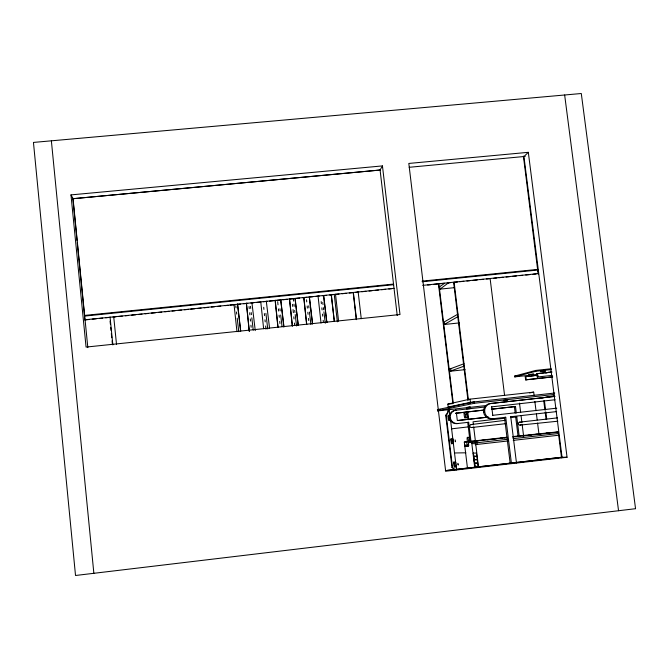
<?xml version="1.0" encoding="UTF-8"?>
<svg xmlns="http://www.w3.org/2000/svg" width="669" height="669" viewBox="0 0 669 669"><rect width="100%" height="100%" fill="white"/><g stroke="black" fill="none" stroke-linecap="round" stroke-linejoin="round"><path stroke-width="1" d="M84.988 320.117L84.67 317.942M469.487 440.495L469.362 441.047M452.57 440.327L452.913 440.511M457.914 463.333L458.315 465.039L457.939 464.052M465.959 414.379L466.343 414.537M467.915 446.064L468.81 441.816L507.236 437.601M455.129 439.876L455.455 441.766L455.221 441.264M397.235 315.534L380.076 170.01L382.442 165.904L70.981 194.896L86.067 347.077L399.995 314.539L382.442 165.904M528.318 152.323L408.818 163.445L445.663 471.21L567.053 457.253L528.318 152.323L523.936 156.571L562.035 457.245L445.437 470.65M439.257 287.001L444.576 283.305M448.882 282.544L440.01 289.142L439.742 286.951M443.522 322.341L457.989 314.096L457.479 314.154M458.273 316.429L444.275 324.482L444.007 322.291M545.636 372.65L540.962 373.277M464.311 366.06L449.919 371.278L449.652 369.062L464.027 363.719L463.508 363.769M466.577 409.002L470.759 408.55M511.459 463.6L505.731 417.28L492.008 418.844A7.702 7.543 66.8 0 1 483.553 412.045A7.702 7.543 66.8 0 1 490.126 403.583L507.988 401.576M529.221 375.292L514.745 376.873L514.653 376.078L535.693 370.434L551.223 368.744M514.745 376.873L535.802 371.278L551.331 369.589M525.232 376.68L525.851 376.522L526.252 379.733L525.633 379.892L525.232 376.68L537.96 375.292M552.293 375.384L537.215 377.032L536.797 373.712L551.682 371.989M537.215 377.032L537.884 376.864L537.458 373.536M448.28 407.806A10.152 9.993 66.5 0 0 448.197 407.053L447.845 404.118L470.006 399.142L533.686 392.126L534.088 395.32M465.783 445.228L464.679 445.37L468.885 445.086M448.197 407.053L470.399 402.345L554.777 393.004M437.375 409.654L474.262 401.893L474.43 403.265L437.518 410.841M464.712 445.37L464.311 442.067L507.035 437.225M529.597 392.954L533.686 392.126M464.821 446.19L468.066 445.805L467.974 444.977L468.601 444.952M449.409 417.699A6.723 6.598 67.8 0 1 455.179 410.306L456.066 410.13A6.749 6.623 67.7 0 0 450.279 417.556L449.409 417.699A6.723 6.598 67.8 0 0 456.785 423.628L468.668 422.281L471.035 441.833M490.126 403.583L555.044 396.307M484.406 409.997L455.539 413.266L484.456 410.055M454.535 470.014A10.227 10.043 76.4 0 0 451.993 467.48L445.721 415.298L446.231 415.206A10.177 10.01 66.5 0 0 448.79 409.227M539.841 398.348L554.133 395.789M549.032 372.441L545.67 372.876M515.506 406.543L491.665 409.194L515.506 406.543L516.309 413.016M483.553 412.045L484.691 411.853A7.735 7.568 66.8 0 1 491.297 403.357M532.399 374.297L533.628 374.071L528.727 374.657L531.813 374.372M456.785 423.628L457.68 423.51A6.749 6.623 67.7 0 1 450.279 417.556M492.008 418.844L493.178 418.685A7.735 7.568 66.8 0 1 484.691 411.861M545.72 372.708L549.057 372.349M468.668 422.281L467.731 422.407L470.098 441.891M505.731 417.28L504.51 417.448L510.138 463.023M519.211 436.38L516.794 416.904L515.682 417.046L518.124 436.698M506.241 400.079L508.097 399.819L503.322 400.397M471.168 424.564L505.296 420.308M468.467 407.254C462.053 408.09 475.132 406.468 468.701 407.304M451.617 428.837L468.902 426.814M445.328 470.616L562.027 457.22M478.544 467.322L475.575 442.928C469.287 445.805 474.045 440.077 468.81 441.816M476.353 441.114L476.872 442.778L507.855 439.265M513.023 438.68L558.464 433.537L561.534 457.772M508.064 440.963L475.074 444.651L475.784 444.617M513.232 440.378L558.674 435.218M488.429 417.063L457.32 420.533L456.425 413.108M457.462 420.55L486.388 417.322M510.539 416.77L556.633 411.594M504.585 418.267L473.05 421.788L473.426 424.874M510.497 417.632L516.794 416.904M471.528 427.533L505.714 423.678M519.654 422.139L557.453 417.874M513.24 436.523L557.77 431.881A1.698 0.477 82.5 0 1 558.464 433.537M476.47 441.013L478.394 440.796M480.576 440.545L483.486 440.219M496.448 438.755L493.546 439.081M499.994 438.354L501.867 438.136M504.125 437.886L506.057 437.668M516.033 436.539L518.927 436.213M525.408 435.477L522.522 435.803M528.945 435.076L531.83 434.75M537.282 434.139L535.359 434.357M539.457 433.888L541.38 433.671M545.963 433.152L548.162 432.902M471.352 441.682L475.049 441.264L475.575 442.928M512.395 437.016L557.812 432.224L553.664 432.517M475.266 441.573L468.852 442.15L467.957 446.399L464.855 446.524M475.375 441.916L471.67 442.334L474.689 467.188M447.845 404.118L452.955 403.558M474.43 403.265L553.915 394.484M450.245 406.827L452.286 406.601M508.214 401.584L554.651 396.449M437.417 409.754L440.528 409.411M437.559 410.925L486.246 405.539M455.179 410.306L485.627 406.928M491.581 406.861L555.053 399.744M492.618 415.332L556.767 408.182M514.653 376.078L516.719 375.853M536.797 373.712L540.719 373.285M545.963 372.708L551.992 372.056M533.36 374.841L537.491 374.397M526.252 379.733L552.402 376.881M525.633 379.892L552.728 376.931M449.167 369.121L451.675 368.845M449.434 371.328L465.106 369.639M443.79 324.54L459.427 322.901M464.311 442.075L472.69 441.314M393.531 284.074L84.478 315.433L77.27 242.797M422.089 281.131L537.759 269.39L538.244 274.006M422.264 281.758L537.993 270.008M84.486 316.094L393.69 284.701M422.691 285.362L538.445 273.579M84.854 319.79L394.116 288.314M427.667 284.994L430.769 284.676M433.863 284.358L437.994 283.94M440.06 283.731L444.191 283.313M447.285 282.995L450.388 282.678M453.482 282.36L457.613 281.942M459.678 281.733L463.809 281.315M466.903 280.997L470.006 280.679M473.1 280.37L477.231 279.943M480.334 279.634L483.428 279.316M486.522 278.998L489.624 278.689M493.755 278.262L496.85 277.953M498.915 277.735L503.046 277.317M506.14 277.008L510.271 276.581M512.337 276.372L516.468 275.954M519.57 275.636L522.665 275.319M525.759 275.009L529.89 274.583M532.992 274.273L536.086 273.956M86.017 319.807L89.119 319.498M92.23 319.18L96.378 318.753M99.489 318.436L102.6 318.118M105.71 317.808L108.821 317.491M112.969 317.064L116.08 316.746M119.191 316.437L122.302 316.119M125.412 315.801L128.523 315.484M131.634 315.166L135.782 314.748M138.893 314.43L142.004 314.112M145.114 313.794L148.225 313.477M151.336 313.159L155.484 312.741M158.595 312.423L161.706 312.105M164.817 311.787L168.964 311.369M172.075 311.052L175.178 310.734M178.288 310.416L181.399 310.098M184.51 309.789L188.658 309.362M190.732 309.153L194.88 308.727M197.991 308.409L201.101 308.1M204.212 307.782L208.36 307.355M211.471 307.038L214.582 306.728M217.693 306.41L220.803 306.093M224.951 305.666L228.062 305.348M230.136 305.139L234.284 304.721M237.395 304.403L240.506 304.086M243.616 303.768L247.764 303.35M250.875 303.032L253.986 302.714M257.097 302.396L260.199 302.079M263.31 301.761L267.458 301.343M269.532 301.134L273.68 300.707M276.79 300.389L279.901 300.072M283.012 299.762L287.16 299.336M290.271 299.018L293.382 298.7M296.492 298.391L299.603 298.073M302.714 297.755L306.862 297.329M308.936 297.12L313.084 296.702M316.194 296.384L319.305 296.066M322.416 295.748L326.564 295.33M329.675 295.012L332.786 294.695M335.897 294.377L339.007 294.059M342.118 293.741L346.258 293.323M349.369 293.005L352.479 292.688M355.59 292.37L358.701 292.052M361.812 291.743L365.96 291.316M369.071 290.998L372.181 290.681M375.292 290.363L378.403 290.053M381.514 289.736L385.662 289.309M388.773 288.991L391.883 288.682M439.525 289.184L454.126 287.695M520.022 425.099L557.854 421.211M72.804 198.701L380.076 170.01M409.185 167.292L525.215 156.412M72.829 198.743L379.992 170.06M529.647 376.237L528.928 376.254L533.829 375.677M547.919 432.935L549.885 432.784M487.091 439.817L489.942 439.491M476.37 444.509L477.081 444.475L476.872 442.778M468.701 445.771L464.813 446.198L467.489 468.308M474.58 463.316L477.708 463.249L478.084 466.31L474.948 466.377L474.58 463.316L475.007 466.377M473.343 453.122L476.47 453.047L476.838 456.107L473.711 456.174L473.343 453.122L473.769 456.174M473.752 456.517L476.88 456.45L477.256 459.503L474.129 459.578L473.752 456.517L474.179 459.578M474.162 459.912L477.298 459.846L477.666 462.906L474.538 462.973L474.162 459.912L474.589 462.973M454.519 452.972L465.858 452.804M567.053 457.253L561.868 457.22A3.788 1.07 82.1 0 0 561.784 457.362M478.067 466.644L475.049 466.719M451.993 467.48L452.52 467.506A10.244 10.06 76.4 0 1 455.071 470.048M70.981 194.896L73.055 198.676L87.831 347.637M564.653 94.998L618.549 510.723M523.401 156.103L537.926 271.965M544.424 400.773L545.578 409.93M545.837 411.962L546.732 419.087M543.763 400.882L544.917 410.022M545.176 412.054L546.071 419.162M535.693 370.434L535.802 371.278M534.857 401.492L536.02 410.741M536.413 413.827L537.182 419.998M537.575 423.084L538.863 433.37M519.495 403.106L520.649 412.43M521.042 415.533L521.945 422.783M522.205 424.857L523.618 436.247M514.402 406.727L515.205 413.174M510.748 416.72L516.485 463.023M506.132 399.995L506.349 401.693M490.118 278.563L504.568 395.329M491.715 406.76L492.76 415.273M473.677 426.939L475.433 441.339M470.006 399.142L470.399 402.345A11.122 10.921 65.8 0 1 470.483 403.173M454.1 282.226L468.342 399.318M469.053 407.187L469.237 408.675M453.707 283.138L467.991 400.622M467.706 411.368L468.693 419.538M467.096 411.485L468.099 419.772M466.719 441.933L467.121 445.261M438.889 283.907L453.231 402.78M438.454 284.007L452.796 402.93M449.936 414.889L448.715 406.944A10.177 10.01 66.5 0 1 448.799 407.705M450.655 420.868L455.723 462.99M455.965 464.997L456.567 470.006M446.231 415.206L452.52 467.506M323.662 295.514L326.898 322.408M323.553 295.531L326.79 322.416M322.784 302.48L323.035 304.562M323.411 307.673L323.662 309.747M323.913 311.821L325.285 323.236M309.396 296.961L312.615 323.888M309.413 298.006L312.507 323.896M308.693 305.85L308.944 307.924M309.438 312.055L310.918 324.473M295.104 298.407L298.299 325.36M294.996 298.424L298.19 325.377M293.365 299.026L293.607 301.1M293.975 304.211L294.218 306.277M294.711 310.424L294.954 312.49M295.205 314.564L296.551 325.954M280.779 299.863L283.957 326.848M280.671 299.871L283.848 326.857M279.96 308.785L280.202 310.859M280.696 315.007L282.034 326.405M358.132 291.709L361.252 318.703M266.304 301.201L269.557 328.086M265.911 313.368L267.734 328.939M251.912 302.656L255.265 330.611M250.49 306.385L250.733 308.451M251.209 312.59L251.452 314.664M251.812 317.767L253.25 330.185M353.383 292.545L356.485 319.464M353.215 292.754L356.318 319.657M335.495 294.184L338.581 321.17M334.283 294.82L337.368 321.814M331.381 295.138L334.341 321.061M331.28 295.154L334.241 321.078M237.604 304.111L240.715 331.071M237.503 304.119L240.606 331.08M235.781 305.783L236.023 307.857M236.5 311.997L236.734 314.07M237.211 318.21L238.766 331.682M234.05 304.713L236.968 331.673M321.187 301.61L321.404 303.693M321.856 307.849L322.073 309.931M322.517 314.087L322.742 316.169M323.186 320.326L323.403 322.399M318.051 296.091L321.028 323.027M306.519 299.812L306.737 301.878M307.18 306.026L307.397 308.1M307.84 312.239L308.058 314.313M308.493 318.461L308.71 320.535M303.877 297.529L306.728 324.507M303.776 297.538L306.628 324.515M292.495 304.378L292.713 306.452M293.047 309.563L293.373 312.674M293.808 316.822L294.026 318.896M294.46 323.052L294.678 325.126M289.568 298.976L292.403 325.987M289.468 298.993L292.294 325.995M277.685 301.686L278.011 304.805M278.438 308.953L278.655 311.035M279.09 315.191L279.308 317.265M279.742 321.421L279.951 323.495M275.227 300.306L278.02 327.225M275.118 300.314L277.919 327.233M263.703 307.305L263.921 309.387M264.347 313.544L264.564 315.626M264.991 319.782L265.208 321.864M265.635 326.02L265.961 329.14M260.751 301.769L263.636 328.713M249.035 306.553L249.253 308.626M249.671 312.766L249.888 314.84M250.306 318.988L250.524 321.061M250.95 325.209L251.159 327.275M246.46 303.216L249.328 331.239M246.351 303.233L249.219 331.247M113.688 316.445L116.523 344.485M110.042 316.939L112.86 344.928M110.084 321.12L110.402 324.231M110.711 327.342L111.029 330.453M111.338 333.563L111.756 337.711M112.066 340.814L112.384 343.925M72.846 198.175L77.069 240.715M51.371 140.816L93.861 573.3M469.78 402.479A11.097 10.896 65.9 0 1 469.872 403.307M470.023 407.287A11.122 10.921 65.8 0 1 469.747 408.065M448.272 409.328A10.152 9.993 66.5 0 1 445.721 415.298M452.344 438.429A2.726 0.535 83 0 1 453.373 441.356A2.726 0.535 83 0 1 452.813 443.396M449.401 415.942A2.718 0.535 83.2 0 1 449.827 415.156M450.546 420.082A2.718 0.535 83.2 0 1 450.178 420.416M455.054 461.986A2.735 0.535 82.8 0 1 455.806 462.614A2.735 0.535 82.8 0 1 456.233 466.109A2.735 0.535 82.8 0 1 455.622 466.686M468.618 437.484A2.919 0.61 82.9 0 1 469.496 438.17A2.919 0.61 82.9 0 1 469.906 441.983M467.455 441.599A2.919 0.602 82.9 0 1 467.171 437.777A2.919 0.602 82.9 0 1 468.041 438.237A2.919 0.602 82.9 0 1 468.484 442.15M465.867 412.229A2.91 0.61 83.2 0 1 466.887 415.767A2.91 0.61 83.2 0 1 466.218 417.657M472.239 427.257A1.497 1.472 68.9 0 1 470.34 427.131A1.497 1.472 68.9 0 1 470.106 425.216A1.497 1.472 68.9 0 1 471.921 424.681M520.992 424.556A1.497 1.463 68.1 0 1 518.943 424.782A1.497 1.463 68.1 0 1 518.676 422.691A1.497 1.463 68.1 0 1 520.733 422.457M540.519 371.571L545.511 370.994L540.519 371.571M635.55 508.699L75.522 575.491L33.45 142.422L581.294 93.509L635.55 508.699M450.847 439.851A2.726 0.527 83 0 0 451.792 443.89A2.726 0.527 83 0 0 451.767 439.809A2.726 0.527 83 0 0 450.847 439.851M448.071 416.076A2.718 0.527 83.2 0 0 448.849 420.558A2.718 0.527 83.2 0 0 449.091 417.155A2.718 0.527 83.2 0 0 448.071 416.076M453.649 463.124A2.735 0.527 82.8 0 0 454.602 467.213A2.735 0.527 82.8 0 0 454.577 463.165A2.735 0.527 82.8 0 0 453.649 463.124M464.127 413.3A2.91 0.602 83.2 0 0 464.972 418.083A2.91 0.602 83.2 0 0 465.281 414.437A2.91 0.602 83.2 0 0 464.127 413.3"/></g></svg>
